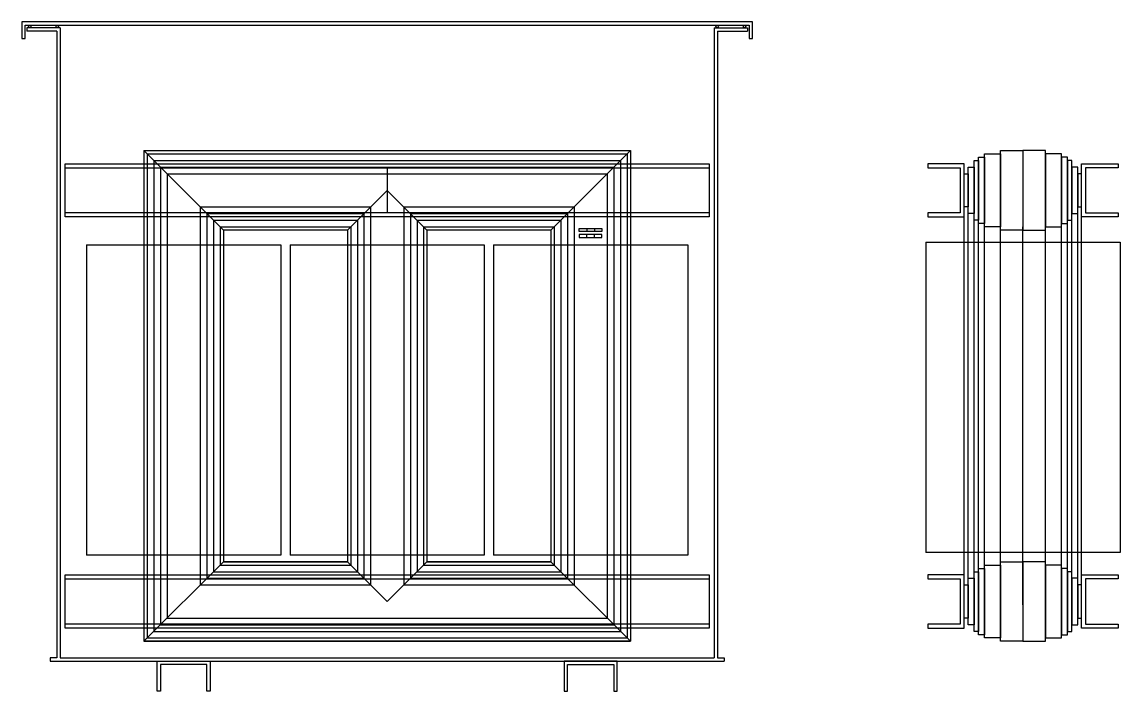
# Model space of a CAD drawing. Header units: millimetres. Extents: x 237 to 6552, y 0 to 1822.
# Drawn here: x 4895 to 6552, y 156 to 1165 of the extents above; entities that cross this region are included whole.
import ezdxf

# ---------------------------------------------------------------- set-up
doc = ezdxf.new("R2010")
doc.units = ezdxf.units.MM

msp = doc.modelspace()

# ---------------------------------------------------------------- linework, layer by layer
for p, q in [((4952.8, 1155.8), (4902.8, 1155.8)), ((4902.8, 1155.8), (4902.8, 1150.8)), ((4947.8, 1150.8), (4902.8, 1150.8)), ((4947.8, 1150.8), (4947.8, 205.8)), ((4952.8, 1155.8), (4952.8, 205.8)), ((5939.8, 1155.8), (5939.8, 205.8)), ((5939.8, 1155.8), (5989.8, 1155.8)), ((5944.8, 1150.8), (5944.8, 205.8)), ((5944.8, 1150.8), (5989.8, 1150.8)), ((5989.8, 1155.8), (5989.8, 1150.8)), ((5079.3, 970.8), (5079.3, 850.8)), ((5079.3, 970.8), (5813.3, 970.8)), ((5199.3, 850.8), (5079.3, 970.8)), ((5084.3, 965.8), (5084.3, 235.8)), ((5084.3, 965.8), (5808.3, 965.8)), ((5813.3, 970.8), (5693.3, 850.8)), ((5808.3, 965.8), (5808.3, 235.8)), ((5813.3, 970.8), (5813.3, 850.8)), ((5094.3, 955.8), (5094.3, 245.8)), ((5094.3, 955.8), (5798.3, 955.8)), ((5104.3, 945.8), (5104.3, 255.8)), ((5104.3, 945.8), (5788.3, 945.8)), ((5788.3, 945.8), (5788.3, 255.8)), ((5798.3, 955.8), (5798.3, 245.8)), ((5114.3, 935.8), (5114.3, 265.8)), ((5114.3, 935.8), (5778.3, 935.8)), ((5778.3, 935.8), (5778.3, 265.8)), ((5446.3, 910.8), (5386.3, 850.8)), ((5446.3, 910.8), (5506.3, 850.8)), ((5164.3, 885.8), (5164.3, 315.8)), ((5164.3, 885.8), (5421.3, 885.8)), ((5421.3, 885.8), (5421.3, 315.8)), ((5471.3, 885.8), (5471.3, 315.8)), ((5471.3, 885.8), (5728.3, 885.8)), ((5728.3, 885.8), (5728.3, 315.8)), ((6317, 315.8), (6317, 885.8)), ((6494, 315.8), (6494, 885.8)), ((5174.3, 875.8), (5174.3, 325.8)), ((5174.3, 875.8), (5411.3, 875.8)), ((5184.3, 865.8), (5184.3, 335.8)), ((5184.3, 865.8), (5401.3, 865.8)), ((5401.3, 865.8), (5401.3, 335.8)), ((5411.3, 875.8), (5411.3, 325.8)), ((5481.3, 875.8), (5481.3, 325.8)), ((5481.3, 875.8), (5718.3, 875.8)), ((5491.3, 865.8), (5491.3, 335.8)), ((5491.3, 865.8), (5708.3, 865.8)), ((5708.3, 865.8), (5708.3, 335.8)), ((5718.3, 875.8), (5718.3, 325.8)), ((6322.8, 305.8), (6322.8, 875.8)), ((6331.8, 295.8), (6331.8, 865.8)), ((6479.2, 295.8), (6479.2, 865.8)), ((6488.2, 305.8), (6488.2, 875.8)), ((5079.3, 850.8), (5079.3, 350.8)), ((5194.3, 855.8), (5194.3, 345.8)), ((5194.3, 855.8), (5391.3, 855.8)), ((5199.3, 850.8), (5199.3, 350.8)), ((5386.3, 850.8), (5199.3, 850.8)), ((5386.3, 850.8), (5386.3, 350.8)), ((5391.3, 855.8), (5391.3, 345.8)), ((5501.3, 855.8), (5501.3, 345.8)), ((5501.3, 855.8), (5698.3, 855.8)), ((5506.3, 850.8), (5506.3, 350.8)), ((5693.3, 850.8), (5506.3, 850.8)), ((5693.3, 850.8), (5693.3, 350.8)), ((5698.3, 855.8), (5698.3, 345.8)), ((5747.6, 853.1), (5747.6, 848.7)), ((5759, 853.1), (5759, 848.7)), ((5770.4, 853.1), (5770.4, 848.7)), ((5813.3, 850.8), (5813.3, 350.8)), ((6338.3, 290.8), (6338.3, 860.8)), ((6347.5, 285.8), (6347.5, 855.8)), ((6371.5, 280.8), (6371.5, 850.8)), ((6405.5, 285.8), (6405.5, 855.8)), ((6439.5, 280.8), (6439.5, 850.8)), ((6463.5, 285.8), (6463.5, 855.8)), ((6472.7, 290.8), (6472.7, 860.8)), ((5747.6, 839.9), (5747.6, 844.3)), ((5759, 839.9), (5759, 844.3)), ((5770.4, 839.9), (5770.4, 844.3)), ((5079.3, 350.8), (5079.3, 230.8)), ((5079.3, 230.8), (5199.3, 350.8)), ((5199.3, 350.8), (5386.3, 350.8)), ((5386.3, 350.8), (5199.3, 350.8)), ((5446.3, 290.8), (5386.3, 350.8)), ((5446.3, 290.8), (5506.3, 350.8)), ((5506.3, 350.8), (5693.3, 350.8)), ((5693.3, 350.8), (5506.3, 350.8)), ((5693.3, 350.8), (5813.3, 230.8)), ((5813.3, 350.8), (5813.3, 230.8)), ((5184.3, 335.8), (5401.3, 335.8)), ((5194.3, 345.8), (5391.3, 345.8)), ((5491.3, 335.8), (5708.3, 335.8)), ((5501.3, 345.8), (5698.3, 345.8)), ((5164.3, 315.8), (5421.3, 315.8)), ((5174.3, 325.8), (5411.3, 325.8)), ((5471.3, 315.8), (5728.3, 315.8)), ((5481.3, 325.8), (5718.3, 325.8)), ((5114.3, 265.8), (5778.3, 265.8)), ((5104.3, 255.8), (5788.3, 255.8)), ((5084.3, 235.8), (5808.3, 235.8)), ((5094.3, 245.8), (5798.3, 245.8)), ((5813.3, 230.8), (5079.3, 230.8)), ((5079.3, 230.8), (5813.3, 230.8)), ((4947.8, 205.8), (4937.8, 205.8)), ((4937.8, 205.8), (4937.8, 200.8)), ((4937.8, 200.8), (5954.8, 200.8)), ((4952.8, 205.8), (5939.8, 205.8)), ((5944.8, 205.8), (5954.8, 205.8)), ((5954.8, 205.8), (5954.8, 200.8))]:
    msp.add_line(p, q)
at = {"color": 5}
for p, q in [((4960.5, 950.8), (5932.1, 950.8)), ((4960.5, 870.8), (4960.5, 950.8)), ((4960.5, 944.8), (5932.1, 944.8)), ((5932.1, 950.8), (5932.1, 870.8)), ((6317, 950.8), (6262, 950.8)), ((6262, 950.8), (6262, 944.8)), ((6262, 944.8), (6311, 944.8)), ((6311, 944.8), (6311, 876.8)), ((6317, 870.8), (6317, 950.8)), ((6494, 870.8), (6494, 950.8)), ((6494, 950.8), (6549, 950.8)), ((6549, 944.8), (6500, 944.8)), ((6500, 944.8), (6500, 876.8)), ((6549, 950.8), (6549, 944.8)), ((5446.3, 943.3), (5446.3, 878.3)), ((5932.1, 876.8), (4960.5, 876.8)), ((5932.1, 870.8), (4960.5, 870.8)), ((6311, 876.8), (6262, 876.8)), ((6262, 876.8), (6262, 870.8)), ((6262, 870.8), (6317, 870.8)), ((6549, 870.8), (6494, 870.8)), ((6500, 876.8), (6549, 876.8)), ((6549, 876.8), (6549, 870.8)), ((4960.5, 330.8), (5932.1, 330.8)), ((4960.5, 250.8), (4960.5, 330.8)), ((4960.5, 324.8), (5932.1, 324.8)), ((5932.1, 330.8), (5932.1, 250.8)), ((6317, 330.8), (6262, 330.8)), ((6262, 330.8), (6262, 324.8)), ((6262, 324.8), (6311, 324.8)), ((6311, 324.8), (6311, 256.8)), ((6317, 250.8), (6317, 330.8)), ((6494, 250.8), (6494, 330.8)), ((6494, 330.8), (6549, 330.8)), ((6549, 324.8), (6500, 324.8)), ((6500, 324.8), (6500, 256.8)), ((6549, 330.8), (6549, 324.8)), ((5932.1, 256.8), (4960.5, 256.8)), ((5932.1, 250.8), (4960.5, 250.8)), ((6311, 256.8), (6262, 256.8)), ((6262, 256.8), (6262, 250.8)), ((6262, 250.8), (6317, 250.8)), ((6549, 250.8), (6494, 250.8)), ((6500, 256.8), (6549, 256.8)), ((6549, 256.8), (6549, 250.8))]:
    msp.add_line(p, q, dxfattribs=at)
at = {"color": 3}
for p, q in [((4992.8, 828.8, 131.6), (4992.8, 360.8, 131.6)), ((4992.8, 828.8, 131.6), (5285.8, 828.8, 131.6)), ((5285.8, 828.8, 131.6), (5285.8, 360.8, 131.6)), ((5299.8, 828.8, 131.6), (5299.8, 360.8, 131.6)), ((5299.8, 828.8, 131.6), (5592.8, 828.8, 131.6)), ((5592.8, 828.8, 131.6), (5592.8, 360.8, 131.6)), ((5606.8, 828.8, 131.6), (5606.8, 360.8, 131.6)), ((5606.8, 828.8, 131.6), (5899.8, 828.8, 131.6)), ((5899.8, 828.8, 131.6), (5899.8, 360.8, 131.6)), ((6259, 832.6, 131.6), (6259, 364.6, 131.6)), ((6259, 832.6, 131.6), (6552, 832.6, 131.6)), ((6552, 832.6, 131.6), (6552, 364.6, 131.6)), ((6552, 364.6, 131.6), (6259, 364.6, 131.6)), ((5285.8, 360.8, 131.6), (4992.8, 360.8, 131.6)), ((5592.8, 360.8, 131.6), (5299.8, 360.8, 131.6)), ((5899.8, 360.8, 131.6), (5606.8, 360.8, 131.6))]:
    msp.add_line(p, q, dxfattribs=at)
for points in [[(5992.3, 1139.8), (5997.3, 1139.8), (5997.3, 1164.8), (4895.3, 1164.8), (4895.3, 1139.8), (4900.3, 1139.8), (4900.3, 1159.8), (5992.3, 1159.8)], [(6371.5, 965.8), (6371.5, 855.8), (6347.5, 855.8), (6347.5, 965.8)], [(6405.5, 970.8), (6405.5, 850.8), (6371.5, 850.8), (6371.5, 970.8)], [(6405.5, 970.8), (6405.5, 850.8), (6439.5, 850.8), (6439.5, 970.8)], [(6439.5, 965.8), (6439.5, 855.8), (6463.5, 855.8), (6463.5, 965.8)], [(6331.8, 945.8), (6331.8, 875.8), (6322.8, 875.8), (6322.8, 945.8)], [(6338.3, 955.8), (6338.3, 865.8), (6331.8, 865.8), (6331.8, 955.8)], [(6347.5, 960.8), (6347.5, 860.8), (6338.3, 860.8), (6338.3, 960.8)], [(6463.5, 960.8), (6463.5, 860.8), (6472.7, 860.8), (6472.7, 960.8)], [(6472.7, 955.8), (6472.7, 865.8), (6479.2, 865.8), (6479.2, 955.8)], [(6479.2, 945.8), (6479.2, 875.8), (6488.2, 875.8), (6488.2, 945.8)], [(6322.8, 935.8), (6322.8, 885.8), (6317, 885.8), (6317, 935.8)], [(6488.2, 935.8), (6488.2, 885.8), (6494, 885.8), (6494, 935.8)], [(6405.5, 350.8), (6405.5, 230.8), (6371.5, 230.8), (6371.5, 350.8)], [(6405.5, 350.8), (6405.5, 230.8), (6439.5, 230.8), (6439.5, 350.8)], [(6338.3, 335.8), (6338.3, 245.8), (6331.8, 245.8), (6331.8, 335.8)], [(6347.5, 340.8), (6347.5, 240.8), (6338.3, 240.8), (6338.3, 340.8)], [(6371.5, 345.8), (6371.5, 235.8), (6347.5, 235.8), (6347.5, 345.8)], [(6439.5, 345.8), (6439.5, 235.8), (6463.5, 235.8), (6463.5, 345.8)], [(6463.5, 340.8), (6463.5, 240.8), (6472.7, 240.8), (6472.7, 340.8)], [(6472.7, 335.8), (6472.7, 245.8), (6479.2, 245.8), (6479.2, 335.8)], [(6322.8, 315.8), (6322.8, 265.8), (6317, 265.8), (6317, 315.8)], [(6331.8, 325.8), (6331.8, 255.8), (6322.8, 255.8), (6322.8, 325.8)], [(6479.2, 325.8), (6479.2, 255.8), (6488.2, 255.8), (6488.2, 325.8)], [(6488.2, 315.8), (6488.2, 265.8), (6494, 265.8), (6494, 315.8)], [(5099.3, 155.8), (5099.3, 200.8), (5179.3, 200.8), (5179.3, 155.8), (5174.3, 155.8), (5174.3, 195.8), (5104.3, 195.8), (5104.3, 155.8)], [(5793.3, 155.8), (5793.3, 200.8), (5713.3, 200.8), (5713.3, 155.8), (5718.3, 155.8), (5718.3, 195.8), (5788.3, 195.8), (5788.3, 155.8)]]:
    msp.add_lwpolyline(points, close=True)
for points in [[(5770.4, 848.7), (5736.2, 848.7), (5736.2, 853.1), (5770.4, 853.1)], [(5770.4, 844.3), (5736.2, 844.3), (5736.2, 839.9), (5770.4, 839.9)]]:
    msp.add_lwpolyline(points)
for centre in [(4907, 1157.8), (4948.6, 1157.8), (5944, 1157.8), (5985.6, 1157.8)]:
    msp.add_circle(centre, 2)

doc.saveas('drawing.dxf')
